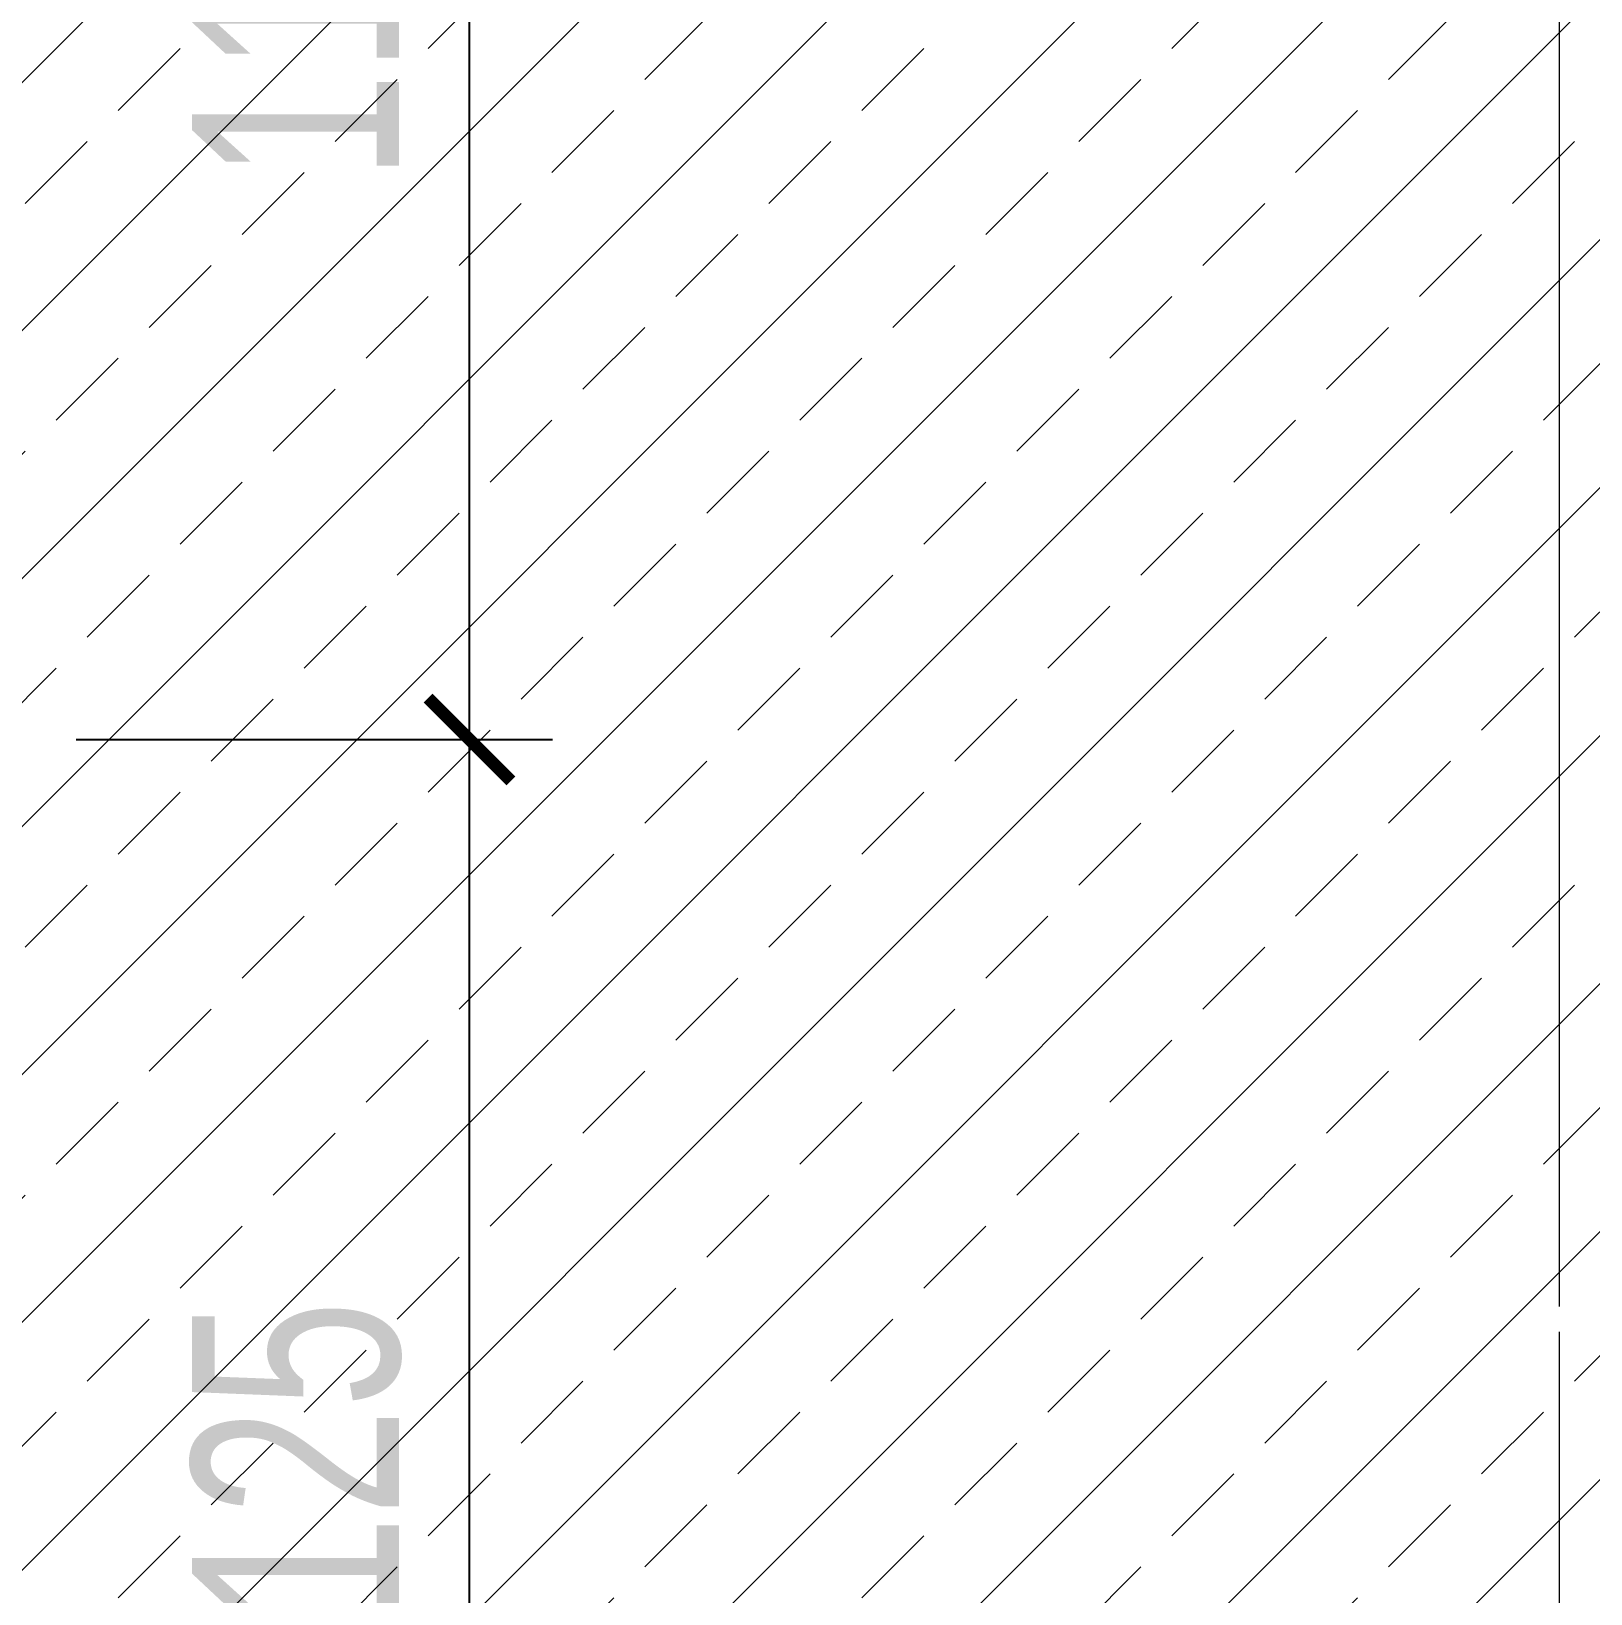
# Model space of a CAD drawing. Header units: millimetres. Extents: x -343543 to 400519, y -115663 to 104219.
# Drawn here: x -229061 to -227931, y 7726 to 8858 of the extents above; entities that cross this region are included whole.
import ezdxf
from ezdxf.xclip import XClip

# ---------------------------------------------------------------- set-up
doc = ezdxf.new("R2010")
doc.units = ezdxf.units.MM
doc.header["$XCLIPFRAME"] = 0
doc.linetypes.add('XREF MAT BANG TUONG XAY$0$CENTER', pattern=[50.8, 31.75, -6.35, 6.35, -6.35])
doc.layers.get('0').update_dxf_attribs({"color": 231, "lineweight": 0})
doc.layers.get('DefPoints').update_dxf_attribs({"color": 191})
for name, color, linetype, lineweight in [('A-PATT', 252, 'Continuous', 9), ('A-SYMBOLS', 10, 'Continuous', 13), ('SME-E-LTG-DIM', 55, 'Continuous', 18), ('XREF MAT BANG TUONG XAY$0$A-GRID', 8, 'XREF MAT BANG TUONG XAY$0$CENTER', 15)]:
    doc.layers.add(name, color=color, linetype=linetype, lineweight=lineweight)
doc.styles.add('SM-DIMTEXT', font='SME.shx', dxfattribs={"width": 0.7})
doc.dimstyles.new('SDIM-100', dxfattribs={"dimscale": 100, "dimtxt": 2, "dimasz": 0.6, "dimexe": 0.6, "dimexo": 0.2, "dimgap": 0.5, "dimtad": 1, "dimdec": 0, "dimzin": 12, "dimtxsty": 'SM-DIMTEXT', "dimblk": 'ARCHTICK', "dimblk1": 'ARCHTICK', "dimblk2": 'ARCHTICK', "dimcen": 0.12, "dimdle": 0.6, "dimclrd": 7, "dimclre": 8, "dimadec": 0, "dimazin": 3, "dimtfac": 2, "dimtix": 1, "dimtmove": 1, "dimatfit": 3, "dimfxl": 1, "dimtzin": 0, "dimarcsym": 1})

# ---------------------------------------------------------------- blocks, each defined once
blk = doc.blocks.new('XREF MAT BANG TUONG XAY$0$00.xref_IKIGAI_Truc')
at = {"layer": 'XREF MAT BANG TUONG XAY$0$A-GRID', "color": 8, "ltscale": 20}
blk.add_lwpolyline([(34900, -3895), (34900, 22924.4)], dxfattribs=at)
blk = doc.blocks.new('XREF MAT BANG TUONG XAY$0$xref_IKIGAI_Cot')
at = {"layer": 'XREF MAT BANG TUONG XAY$0$A-GRID', "color": 8, "ltscale": 20}
blk.add_lwpolyline([(34900, -3895), (34900, 22924.4)], dxfattribs=at)
blk = doc.blocks.new('01.Xref _MB T1')
at = {"color": 8}
blk.add_blockref('XREF MAT BANG TUONG XAY$0$00.xref_IKIGAI_Truc', (0.00011, 0), dxfattribs=at)
ref = blk.add_blockref('XREF MAT BANG TUONG XAY$0$xref_IKIGAI_Cot', (-0.00927, -0.00001), dxfattribs=at)
XClip(ref).set_block_clipping_path([(-1610.3425959283, -2225.6693134198), (41829.1295208634, 21555.8819575264)])
blk = doc.blocks.new('_ArchTick')
at = {"color": 0, "linetype": 'ByBlock', "const_width": 0.15}
blk.add_lwpolyline([(-0.5, -0.5), (0.5, 0.5)], dxfattribs=at)
blk = doc.blocks.new('*D1274')
at = {"layer": 'DefPoints', "color": 0, "transparency": 16777216}
for p in [(-229048.7, 8345), (-228743.8, 8345), (-229048.7, 7220)]:
    blk.add_point(p, dxfattribs=at)
at = {"layer": 'SME-E-LTG-DIM', "color": 7, "lineweight": -2, "transparency": 16777216}
blk.add_line((-228743.8, 7160), (-228743.8, 8405), dxfattribs=at)
at = {"layer": 'SME-E-LTG-DIM', "color": 8, "lineweight": -2, "transparency": 16777216}
for p, q in [((-229028.7, 8345), (-228683.8, 8345)), ((-229028.7, 7220), (-228683.8, 7220))]:
    blk.add_line(p, q, dxfattribs=at)
at = {"layer": 'SME-E-LTG-DIM', "color": 7, "lineweight": -2, "transparency": 16777216, "xscale": 60, "yscale": 60, "zscale": 60}
for p, rotation in [((-228743.8, 8345), 90), ((-228743.8, 7220), 270)]:
    blk.add_blockref('_ArchTick', p, dxfattribs=dict(at, rotation=rotation))
at = {"layer": 'SME-E-LTG-DIM', "color": 0, "transparency": 16777216, "insert": (-228868.8, 7782.5), "char_height": 150, "attachment_point": 5, "rotation": 90, "style": 'SM-DIMTEXT'}
blk.add_mtext('1125', dxfattribs=at)
blk = doc.blocks.new('*D1275')
at = {"layer": 'DefPoints', "color": 0, "transparency": 16777216}
for p in [(-229048.7, 9467.5), (-228743.8, 9467.5), (-229048.7, 8345)]:
    blk.add_point(p, dxfattribs=at)
at = {"layer": 'SME-E-LTG-DIM', "color": 7, "lineweight": -2, "transparency": 16777216}
blk.add_line((-228743.8, 8285), (-228743.8, 9527.5), dxfattribs=at)
at = {"layer": 'SME-E-LTG-DIM', "color": 8, "lineweight": -2, "transparency": 16777216}
for p, q in [((-229028.7, 9467.5), (-228683.8, 9467.5)), ((-229028.7, 8345), (-228683.8, 8345))]:
    blk.add_line(p, q, dxfattribs=at)
at = {"layer": 'SME-E-LTG-DIM', "color": 7, "lineweight": -2, "transparency": 16777216, "xscale": 60, "yscale": 60, "zscale": 60}
for p, rotation in [((-228743.8, 9467.5), 90), ((-228743.8, 8345), 270)]:
    blk.add_blockref('_ArchTick', p, dxfattribs=dict(at, rotation=rotation))
at = {"layer": 'SME-E-LTG-DIM', "color": 0, "transparency": 16777216, "insert": (-228868.8, 8906.3), "char_height": 150, "attachment_point": 5, "rotation": 90, "style": 'SM-DIMTEXT'}
blk.add_mtext('1123', dxfattribs=at)

msp = doc.modelspace()

# ---------------------------------------------------------------- block references
at = {"layer": 'A-SYMBOLS'}
msp.add_blockref('01.Xref _MB T1', (-262854, 0), dxfattribs=at)

# ---------------------------------------------------------------- next in the draw order: hatches: boundary and pattern name
at = {"layer": 'A-PATT'}
h = msp.add_hatch(dxfattribs=at)
h.set_pattern_fill('ANSI33', color=256, scale=20, double=1)
h.set_pattern_definition([(45, (-262854.02, -1e-05), (-89.80256, 89.80256), []), (45, (-262764.22, -1e-05), (-89.80256, 89.80256), [63.5, -31.75])])
h.paths.add_polyline_path([(-227039, 9965), (-231224, 9965), (-231224, 8980), (-230029, 8980), (-230029, 8835), (-231224, 8835), (-231224, 7855), (-230029, 7855), (-230029, 7710), (-231224, 7710), (-231224, 6730), (-230029, 6730), (-230029, 6585), (-231224, 6585), (-231224, 5605), (-230029, 5605), (-230029, 5460), (-231224, 5460), (-231224, 4480), (-229674, 4480), (-229674, 4135), (-229819, 4135), (-229819, 4335), (-231224, 4335), (-231224, 3235), (-229819, 3235), (-229819, 3435), (-229674, 3435), (-229674, 3235), (-228584, 3235), (-228584, 3435), (-228439, 3435), (-228439, 3235), (-227129, 3235), (-227129, 3425), (-227039, 3425), (-227039, 4335), (-228439, 4335), (-228439, 4135), (-228584, 4135), (-228584, 4480), (-227039, 4480)])

# ---------------------------------------------------------------- next in the draw order: dimensions: what is measured, and where the dimension line sits
at = {"layer": 'SME-E-LTG-DIM'}
for base, p1, p2, picture, middle in [((-228743.7591, 9467.5001), (-229048.6805, 8345), (-229048.6805, 9467.5001), '*D1275', (-228868.7591, 8906.25)), ((-228743.8, 8345), (-229048.7, 7220), (-229048.7, 8345), '*D1274', (-228868.8, 7782.5))]:
    dim = msp.add_linear_dim(base=base, p1=p1, p2=p2, angle=90, dimstyle='SDIM-100', override={"dimtxt": 1.5, "dimtfill": 0}, dxfattribs=at)
    dim.commit()
    dim.dimension.update_dxf_attribs({"geometry": picture, "text_midpoint": middle})

doc.saveas('drawing.dxf')
